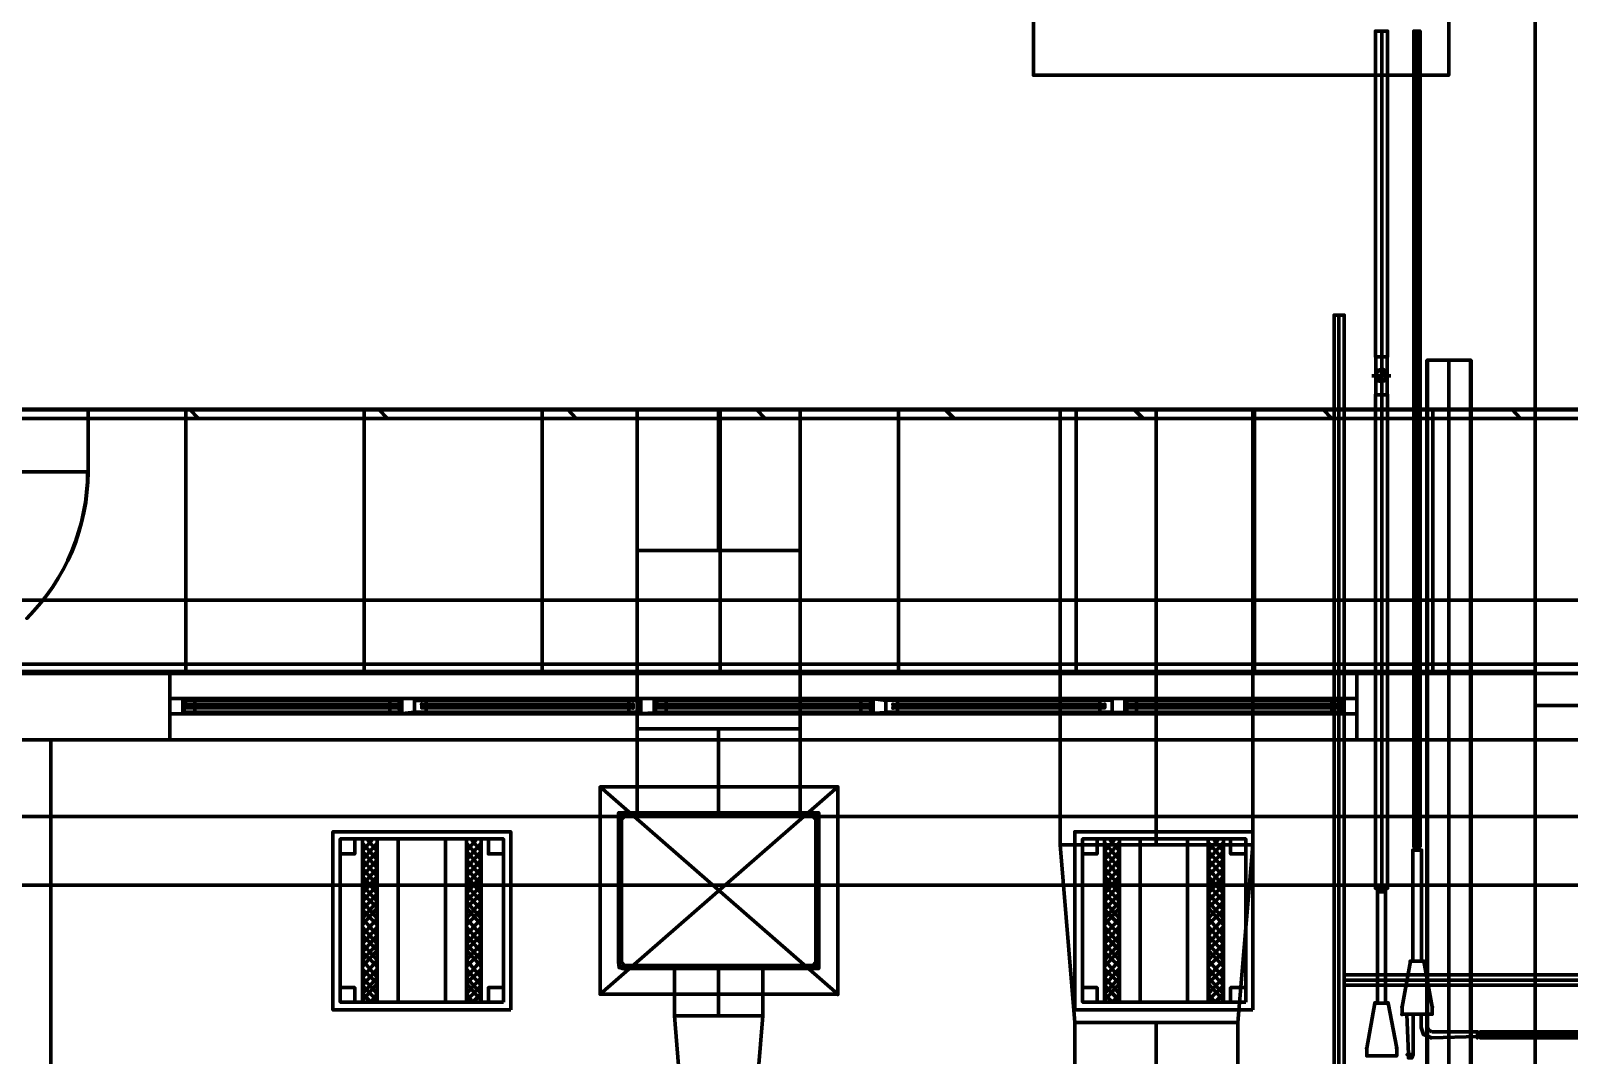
# Model space of a CAD drawing. Extents: x 0 to 1153, y 0 to 816.
# Drawn here: x 595.71 to 629.23, y 624.73 to 647.06 of the extents above; entities that cross this region are included whole.
import ezdxf

# ---------------------------------------------------------------- set-up
doc = ezdxf.new("R2010")
doc.units = 0
doc.header["$MEASUREMENT"] = 0
for name, color, linetype in [('Arch', 7, 'Continuous'), ('Hatch', 7, 'Continuous'), ('HVAC', 7, 'Continuous'), ('PIPE', 7, 'Continuous')]:
    doc.layers.add(name, color=color, linetype=linetype)

msp = doc.modelspace()

# ---------------------------------------------------------------- linework, layer by layer
at = {"layer": 'Arch', "color": 11, "linetype": 'Continuous', "lineweight": 211}
for p, q in [((599.091, 633.053), (599.091, 638.799)), ((599.366, 638.609), (599.175, 638.81)), ((602.975, 633.053), (602.975, 638.799)), ((603.483, 638.609), (603.292, 638.81)), ((606.859, 633.053), (606.859, 638.799)), ((607.6, 638.609), (607.409, 638.81)), ((610.732, 633.053), (610.732, 638.799)), ((611.717, 638.609), (611.516, 638.81)), ((614.616, 633.053), (614.616, 638.799)), ((615.834, 638.609), (615.632, 638.81)), ((618.49, 633.053), (618.49, 638.799)), ((619.95, 638.609), (619.749, 638.81)), ((622.374, 633.053), (622.374, 638.799)), ((624.057, 638.609), (623.866, 638.81)), ((626.258, 633.053), (626.258, 638.799)), ((628.174, 638.609), (627.983, 638.81)), ((917.988, 634.651), (110.871, 634.651)), ((677.799, 633.053), (492.517, 633.053))]:
    msp.add_line(p, q, dxfattribs=at)
for points in [[(536.681, 572.59), (628.491, 572.59), (629.973, 572.59), (629.973, 632.354), (628.491, 632.354), (628.491, 697.548), (628.491, 633.095), (628.491, 632.354), (629.973, 632.354), (629.973, 697.548), (629.973, 631.603), (628.491, 631.603), (494.834, 631.603), (628.491, 631.603), (536.681, 631.603)], [(113.961, 576.972), (487.701, 576.972), (487.701, 638.81), (487.892, 638.81), (683.154, 638.81), (683.154, 638.609), (683.154, 383.254), (870.49, 383.254), (870.49, 383.053), (683.154, 383.053), (682.964, 383.064), (487.892, 383.064), (487.701, 383.064), (487.701, 454.3), (113.961, 454.3)], [(486.77, 638.799), (492.315, 633.254), (678, 633.254), (678, 388.715), (683.546, 383.17), (486.77, 383.17)], [(486.77, 638.799), (683.546, 638.799), (683.546, 383.17), (683.546, 638.799), (677.799, 633.053), (492.517, 633.053), (492.517, 388.927), (486.77, 383.17), (492.315, 388.715), (678, 388.715), (492.315, 388.715), (492.315, 633.254), (678, 633.254), (683.546, 638.799), (486.77, 638.799), (492.517, 633.053), (492.517, 388.927)], [(683.154, 383.254), (683.059, 383.254), (682.964, 383.254), (487.892, 383.254), (487.892, 638.609), (682.964, 638.609), (682.964, 383.254)], [(628.491, 632.354), (628.491, 572.59), (628.491, 591.45), (628.491, 592.095), (596.149, 592.095), (596.149, 631.603), (596.149, 592.095), (628.491, 592.095), (628.491, 631.603), (629.973, 631.603), (629.973, 572.59), (680.413, 572.59)], [(536.681, 572.59), (628.491, 572.59), (628.491, 631.603), (536.681, 631.603)], [(536.681, 572.59), (628.491, 572.59), (628.491, 631.603), (628.491, 592.095), (596.149, 592.095), (596.149, 631.603), (595.503, 631.603)], [(595.503, 631.603), (596.149, 631.603), (628.491, 631.603), (628.491, 592.095), (596.149, 592.095), (596.149, 631.603), (628.491, 631.603)], [(497.067, 628.438), (674.56, 628.438), (497.067, 628.438)]]:
    msp.add_lwpolyline(points, dxfattribs=at)
for points in [[(494.834, 633.095), (494.834, 631.603), (494.834, 633.095), (628.491, 633.095)], [(624.607, 631.603), (598.741, 631.603), (624.607, 631.603), (624.607, 633.095)], [(598.741, 633.095), (598.741, 631.603), (598.741, 633.095), (624.607, 633.095)], [(598.741, 632.502), (624.607, 632.502), (598.741, 632.502), (598.741, 632.174), (624.607, 632.174), (624.607, 632.502), (624.607, 632.174), (598.741, 632.174)], [(624.279, 632.502), (624.279, 632.174), (599.059, 632.174), (599.059, 632.502), (624.279, 632.502), (599.059, 632.502), (599.027, 632.206), (599.027, 632.46), (603.8, 632.46), (603.8, 632.206), (599.027, 632.206), (599.027, 632.46), (603.8, 632.46), (603.8, 632.206), (599.059, 632.174), (624.311, 632.206), (624.311, 632.46), (619.548, 632.46), (619.548, 632.206), (624.311, 632.206), (619.548, 632.206), (619.548, 632.46), (624.279, 632.502), (624.311, 632.206)], [(609.007, 632.502), (609.325, 632.502), (609.325, 632.502), (609.325, 632.174), (609.325, 632.174), (609.007, 632.174), (609.007, 632.502), (609.325, 632.502), (609.325, 632.174), (609.007, 632.174), (609.007, 632.46), (604.075, 632.46), (604.075, 632.206), (604.075, 632.46), (609.007, 632.46), (609.007, 632.206), (604.075, 632.174), (604.075, 632.502), (604.075, 632.502), (603.747, 632.502), (603.747, 632.502), (603.747, 632.174), (604.075, 632.174), (604.075, 632.502), (603.747, 632.502), (603.747, 632.174), (604.075, 632.206), (609.007, 632.206)], [(614.341, 632.206), (619.273, 632.206), (619.273, 632.46), (619.273, 632.206), (614.341, 632.206), (614.341, 632.46), (619.273, 632.502), (619.591, 632.502), (619.591, 632.502), (619.591, 632.174), (619.591, 632.174), (619.273, 632.174), (619.273, 632.502), (619.591, 632.502), (619.591, 632.174), (619.273, 632.174), (619.273, 632.46), (614.341, 632.502), (614.013, 632.502), (614.013, 632.502), (614.013, 632.174), (614.341, 632.174), (614.341, 632.502), (614.341, 632.502), (614.341, 632.174), (614.013, 632.174), (614.013, 632.502), (614.341, 632.46)], [(599.112, 632.375), (603.716, 632.375), (603.716, 632.375), (603.716, 632.301), (603.716, 632.301), (599.112, 632.301), (599.112, 632.375), (603.716, 632.375), (603.716, 632.301), (599.112, 632.301)], [(603.642, 632.375), (599.186, 632.375), (599.186, 632.301), (603.642, 632.301), (603.642, 632.375), (603.642, 632.301), (599.186, 632.301), (599.186, 632.375)], [(603.536, 632.46), (599.292, 632.46), (599.292, 632.375), (603.536, 632.375), (603.536, 632.46), (603.536, 632.375), (599.292, 632.375), (599.292, 632.46)], [(599.292, 632.206), (603.536, 632.206), (599.292, 632.206), (599.292, 632.301), (603.536, 632.301), (603.536, 632.206), (603.536, 632.301), (599.292, 632.301)], [(608.838, 632.375), (604.234, 632.375), (604.234, 632.301), (608.838, 632.301), (608.838, 632.375), (604.234, 632.375), (604.234, 632.301), (608.838, 632.301), (608.838, 632.301), (608.838, 632.375), (608.838, 632.375), (608.838, 632.301), (604.234, 632.301), (604.234, 632.375), (608.838, 632.375), (608.838, 632.301), (604.234, 632.301), (604.234, 632.375)], [(608.743, 632.46), (604.329, 632.46), (604.329, 632.375), (608.743, 632.375), (608.743, 632.46), (608.743, 632.375), (604.329, 632.375), (604.329, 632.46)], [(604.329, 632.206), (608.743, 632.206), (604.329, 632.206), (604.329, 632.301), (608.743, 632.301), (608.743, 632.206), (608.743, 632.301), (604.329, 632.301)], [(614.066, 632.46), (609.293, 632.46), (609.293, 632.206), (609.293, 632.46), (614.066, 632.46), (614.066, 632.206), (609.293, 632.206), (614.066, 632.206)], [(609.378, 632.375), (613.981, 632.375), (613.981, 632.375), (613.981, 632.301), (613.981, 632.301), (609.378, 632.301), (609.378, 632.375), (613.981, 632.375), (613.981, 632.301), (609.378, 632.301)], [(613.907, 632.375), (609.462, 632.375), (609.462, 632.301), (613.907, 632.301), (613.907, 632.375), (613.907, 632.301), (609.462, 632.301), (609.462, 632.375)], [(613.802, 632.46), (609.558, 632.46), (609.558, 632.375), (613.802, 632.375), (613.802, 632.46), (613.802, 632.375), (609.558, 632.375), (609.558, 632.46)], [(609.558, 632.206), (613.802, 632.206), (609.558, 632.206), (609.558, 632.301), (613.802, 632.301), (613.802, 632.206), (613.802, 632.301), (609.558, 632.301)], [(619.114, 632.375), (614.5, 632.375), (619.114, 632.375), (619.114, 632.301), (614.5, 632.301), (614.5, 632.375), (614.5, 632.301), (619.114, 632.301), (619.114, 632.375), (619.114, 632.375), (614.5, 632.375), (619.114, 632.375), (619.114, 632.301), (614.5, 632.301), (614.5, 632.301), (614.5, 632.375), (614.5, 632.301), (619.114, 632.301)], [(619.009, 632.46), (614.595, 632.46), (619.009, 632.46), (619.009, 632.375), (614.595, 632.375), (614.595, 632.46), (614.595, 632.375), (619.009, 632.375)], [(619.009, 632.301), (614.595, 632.301), (619.009, 632.301), (619.009, 632.206), (614.595, 632.206), (614.595, 632.301), (614.595, 632.206), (619.009, 632.206)], [(619.622, 632.375), (624.237, 632.375), (624.237, 632.375), (624.237, 632.301), (624.237, 632.301), (619.622, 632.301), (619.622, 632.375), (624.237, 632.375), (624.237, 632.301), (619.622, 632.301)], [(624.152, 632.375), (619.707, 632.375), (619.707, 632.301), (624.152, 632.301), (624.152, 632.375), (624.152, 632.301), (619.707, 632.301), (619.707, 632.375)], [(624.057, 632.46), (619.802, 632.46), (619.802, 632.375), (624.057, 632.375), (624.057, 632.46), (624.057, 632.375), (619.802, 632.375), (619.802, 632.46)], [(619.802, 632.206), (624.057, 632.206), (619.802, 632.206), (619.802, 632.301), (624.057, 632.301), (624.057, 632.206), (624.057, 632.301), (619.802, 632.301)], [(497.067, 629.931), (676.053, 629.931), (497.067, 629.931), (495.586, 629.931)]]:
    msp.add_lwpolyline(points, close=True, dxfattribs=at)
for p in [(603.747, 632.502), (604.075, 632.502), (609.007, 632.502), (609.325, 632.502), (614.013, 632.502), (614.341, 632.502), (619.273, 632.502), (619.591, 632.502), (599.112, 632.375), (603.716, 632.375), (603.716, 632.301), (603.747, 632.174), (604.234, 632.375), (608.838, 632.375), (608.838, 632.301), (609.325, 632.174), (609.378, 632.375), (613.981, 632.375), (613.981, 632.301), (614.013, 632.174), (614.5, 632.375), (614.5, 632.301), (619.114, 632.375), (619.591, 632.174), (619.622, 632.375), (624.237, 632.375), (624.237, 632.301)]:
    msp.add_point(p, dxfattribs=at)
at = {"layer": 'Hatch', "color": 5, "linetype": 'Continuous', "lineweight": 211}
for p, q in [((626.607, 571.701), (626.607, 639.879)), ((603.716, 625.888), (603.716, 629.444)), ((604.753, 625.888), (604.753, 629.444)), ((619.887, 625.888), (619.887, 629.444)), ((620.914, 625.888), (620.914, 629.444))]:
    msp.add_line(p, q, dxfattribs=at)
for points in [[(626.131, 571.701), (626.131, 639.879), (626.142, 571.701), (626.131, 639.879), (627.094, 639.879), (626.142, 639.879), (626.131, 571.701)], [(627.084, 571.701), (627.084, 639.879), (627.084, 571.701), (627.094, 639.879), (627.084, 571.701)], [(602.774, 629.444), (602.774, 629.116), (602.456, 629.116)], [(603.261, 626.607), (602.943, 626.248), (603.261, 625.92), (603.261, 629.444)], [(602.943, 629.444), (602.943, 625.92), (603.261, 626.29), (602.943, 626.607)], [(603.165, 629.444), (602.943, 629.179), (603.261, 628.809), (602.943, 628.438), (603.261, 628.078), (602.943, 627.708), (603.261, 627.348), (602.943, 626.978), (603.261, 626.66)], [(603.038, 629.444), (603.261, 629.179), (602.943, 628.809), (603.261, 628.438), (602.943, 628.078), (603.261, 627.708), (602.943, 627.348), (603.261, 627.02), (602.943, 626.66)], [(602.943, 629.348), (603.261, 628.989), (602.943, 628.629), (603.261, 628.258), (602.943, 627.899), (603.261, 627.57)], [(603.261, 629.348), (602.943, 628.989), (603.261, 628.629), (602.943, 628.258), (603.261, 627.941), (602.943, 627.57)], [(605.208, 626.607), (605.525, 626.248), (605.208, 625.92), (605.208, 629.444)], [(605.525, 629.444), (605.525, 625.92), (605.208, 626.29), (605.525, 626.607)], [(605.303, 629.444), (605.525, 629.179), (605.208, 628.809), (605.525, 628.438), (605.208, 628.078), (605.525, 627.708), (605.208, 627.348), (605.525, 626.978), (605.208, 626.66)], [(605.43, 629.444), (605.208, 629.179), (605.525, 628.809), (605.208, 628.438), (605.525, 628.078), (605.208, 627.708), (605.525, 627.348), (605.208, 627.02), (605.525, 626.66)], [(605.525, 629.348), (605.208, 628.989), (605.525, 628.629), (605.208, 628.258), (605.525, 627.899), (605.208, 627.57)], [(605.208, 629.348), (605.525, 628.989), (605.208, 628.629), (605.525, 628.258), (605.208, 627.941), (605.525, 627.57)], [(605.684, 629.444), (605.684, 629.116), (606.012, 629.116)], [(618.945, 629.444), (618.945, 629.116), (618.628, 629.116)], [(619.421, 626.607), (619.104, 626.248), (619.432, 625.92), (619.432, 629.444)], [(619.104, 629.444), (619.104, 625.92), (619.432, 626.29), (619.114, 626.607)], [(619.337, 629.444), (619.104, 629.179), (619.432, 628.809), (619.114, 628.438), (619.432, 628.078), (619.104, 627.708), (619.432, 627.348), (619.104, 626.978), (619.432, 626.66)], [(619.21, 629.444), (619.432, 629.179), (619.104, 628.809), (619.421, 628.438), (619.104, 628.078), (619.432, 627.708), (619.104, 627.348), (619.432, 627.02), (619.104, 626.66)], [(619.114, 629.348), (619.432, 628.989), (619.104, 628.629), (619.432, 628.258), (619.104, 627.899), (619.432, 627.57)], [(619.421, 629.348), (619.104, 628.989), (619.432, 628.629), (619.104, 628.258), (619.432, 627.941), (619.104, 627.57)], [(621.379, 626.607), (621.697, 626.248), (621.369, 625.92), (621.369, 629.444)], [(621.697, 629.444), (621.697, 625.92), (621.369, 626.29), (621.686, 626.607)], [(621.474, 629.444), (621.697, 629.179), (621.369, 628.809), (621.686, 628.438), (621.369, 628.078), (621.697, 627.708), (621.369, 627.348), (621.697, 626.978), (621.369, 626.66)], [(621.601, 629.444), (621.369, 629.179), (621.697, 628.809), (621.379, 628.438), (621.697, 628.078), (621.369, 627.708), (621.697, 627.348), (621.369, 627.02), (621.697, 626.66)], [(621.686, 629.348), (621.369, 628.989), (621.697, 628.629), (621.369, 628.258), (621.697, 627.899), (621.369, 627.57)], [(621.379, 629.348), (621.697, 628.989), (621.369, 628.629), (621.697, 628.258), (621.369, 627.941), (621.697, 627.57)], [(621.855, 629.444), (621.855, 629.116), (622.184, 629.116)], [(602.943, 627.518), (603.261, 627.158), (602.943, 626.798), (603.261, 626.427), (602.943, 626.068), (603.123, 625.888), (603.261, 626.068), (602.943, 626.427), (603.261, 626.798), (602.943, 627.158), (603.261, 627.518)], [(605.525, 627.518), (605.208, 627.158), (605.525, 626.798), (605.208, 626.427), (605.525, 626.068), (605.345, 625.888), (605.208, 626.068), (605.525, 626.427), (605.208, 626.798), (605.525, 627.158), (605.208, 627.518)], [(619.114, 627.518), (619.432, 627.158), (619.104, 626.798), (619.432, 626.427), (619.104, 626.068), (619.284, 625.888), (619.432, 626.068), (619.104, 626.427), (619.432, 626.798), (619.104, 627.158), (619.421, 627.518)], [(621.686, 627.518), (621.369, 627.158), (621.697, 626.798), (621.369, 626.427), (621.697, 626.068), (621.517, 625.888), (621.369, 626.068), (621.697, 626.427), (621.369, 626.798), (621.697, 627.158), (621.379, 627.518)], [(602.774, 625.888), (602.774, 626.205), (602.456, 626.205)], [(605.684, 625.888), (605.684, 626.205), (606.012, 626.205)], [(618.945, 625.888), (618.945, 626.205), (618.628, 626.205)], [(621.855, 625.888), (621.855, 626.205), (622.184, 626.205)]]:
    msp.add_lwpolyline(points, dxfattribs=at)
for points in [[(606.171, 625.718), (602.297, 625.718), (602.297, 629.602), (606.171, 629.602)], [(622.342, 625.718), (618.458, 625.718), (618.458, 629.602), (622.342, 629.602)], [(606.012, 625.888), (602.456, 625.888), (602.456, 629.444), (606.012, 629.444)], [(622.184, 625.888), (618.628, 625.888), (618.628, 629.444), (622.184, 629.444)]]:
    msp.add_lwpolyline(points, close=True, dxfattribs=at)
at = {"layer": 'HVAC', "color": 6, "linetype": 'Continuous', "lineweight": 211}
for p, q in [((610.701, 635.73), (610.701, 638.81)), ((620.236, 629.317), (620.236, 638.799)), ((610.701, 631.846), (610.701, 630.015)), ((625.962, 629.2), (625.877, 629.2)), ((626.015, 626.777), (625.824, 626.777)), ((610.701, 625.591), (610.701, 626.618)), ((625.232, 625.867), (625.052, 625.867)), ((620.236, 625.443), (620.236, 623.602)), ((626.004, 625.623), (626.142, 625.623)), ((626.205, 625.105), (626.237, 625.105)), ((627.295, 625.21), (627.295, 625.136))]:
    msp.add_line(p, q, dxfattribs=at)
for points in [[(617.559, 663.236), (626.607, 663.236), (617.559, 663.236), (617.559, 646.091), (626.607, 646.091), (617.559, 646.091)], [(608.923, 635.73), (612.479, 635.73), (608.923, 635.73), (608.923, 631.846), (612.479, 631.846), (612.479, 635.73), (612.479, 638.81), (612.479, 635.73), (612.479, 631.846), (608.923, 631.846), (608.923, 630.015), (608.923, 631.846), (612.479, 631.846), (612.479, 630.015), (608.923, 630.015), (612.479, 630.015), (612.479, 631.846), (608.923, 631.846), (608.923, 635.73), (612.479, 635.73), (608.923, 635.73), (608.923, 638.81), (612.479, 638.81), (608.923, 638.81)], [(618.141, 629.317), (622.342, 629.317), (618.141, 629.317), (618.458, 625.443), (622.014, 625.443), (622.342, 629.317), (622.342, 638.799), (622.342, 629.317), (622.014, 625.443), (618.458, 625.443), (618.458, 623.602), (618.458, 625.443), (622.014, 625.443), (622.014, 623.602), (618.458, 623.602), (622.014, 623.602), (622.014, 625.443), (618.458, 625.443), (618.141, 629.317), (622.342, 629.317), (618.141, 629.317), (618.141, 638.799), (622.342, 638.799), (618.141, 638.799)], [(608.531, 626.639), (608.531, 629.994), (608.531, 626.682), (608.531, 626.756), (608.531, 626.682)], [(608.669, 629.994), (608.669, 630.015), (608.669, 629.994)], [(612.743, 629.994), (612.743, 630.015), (612.743, 629.994)], [(625.232, 628.29), (625.052, 628.29), (625.232, 628.29), (625.052, 628.29)], [(626.248, 625.782), (626.068, 626.777), (625.771, 626.777), (625.591, 625.782), (625.591, 625.623), (626.248, 625.623), (626.248, 625.782), (626.068, 626.777), (625.771, 626.777), (625.591, 625.782), (625.591, 625.623), (626.248, 625.623)], [(609.738, 625.591), (611.664, 625.591), (611.346, 621.707), (610.055, 621.707), (611.346, 621.707), (611.664, 625.591), (611.664, 626.618), (611.664, 625.591), (609.738, 625.591), (610.055, 621.707), (609.738, 625.591), (611.664, 625.591), (609.738, 625.591), (609.738, 626.618), (611.664, 626.618), (609.738, 626.618)], [(625.475, 624.882), (625.284, 625.867), (624.999, 625.867), (624.819, 624.882), (624.819, 624.713), (625.475, 624.713), (625.475, 624.882), (625.284, 625.867), (624.999, 625.867), (624.819, 624.882), (624.819, 624.713), (625.475, 624.713)], [(626.237, 625.242), (626.163, 625.284), (626.142, 625.337), (626.142, 625.623), (626.004, 625.623), (626.004, 625.337), (626.057, 625.179), (626.237, 625.105), (627.232, 625.136), (627.295, 625.136), (627.295, 625.21), (627.232, 625.242)], [(627.232, 625.136), (627.232, 625.21), (627.232, 625.105), (627.232, 625.242)], [(625.803, 624.745), (625.729, 624.745), (625.835, 624.745), (625.697, 624.745)]]:
    msp.add_lwpolyline(points, close=True, dxfattribs=at)
for points in [[(626.607, 646.091), (626.607, 663.236), (626.607, 646.091)], [(593.397, 638.799), (596.963, 638.799), (593.397, 638.799)], [(613.294, 630.576), (608.118, 630.576), (613.294, 630.576), (613.294, 626.057), (613.294, 630.576), (608.118, 626.057), (608.118, 630.576), (608.118, 626.057), (613.294, 626.057), (608.118, 630.576)], [(608.605, 626.618), (608.531, 626.639), (608.669, 626.618), (608.605, 626.618), (608.531, 626.639), (608.52, 626.756), (608.531, 626.639), (608.647, 626.682), (608.605, 626.618), (608.669, 626.618), (608.531, 626.639), (608.531, 626.756), (608.584, 626.756), (608.647, 626.682), (608.605, 626.618), (608.647, 626.682), (608.584, 626.756), (608.531, 626.756), (608.531, 626.639), (608.605, 626.618), (608.531, 626.639), (612.87, 626.639), (612.743, 626.639), (612.87, 626.682), (612.87, 626.756), (612.87, 626.639), (612.743, 626.639), (612.881, 626.618), (612.743, 626.618), (612.754, 626.682), (612.743, 626.618), (612.881, 626.618), (612.881, 626.756), (612.881, 626.618), (612.87, 626.756), (612.87, 626.639), (612.754, 626.618), (612.87, 626.639), (612.807, 626.639), (612.881, 626.682), (612.881, 626.618), (612.807, 626.618), (612.881, 626.618), (612.881, 626.682), (612.881, 626.618), (612.87, 626.756), (612.817, 626.756), (612.754, 626.682), (612.743, 626.618), (608.669, 626.618), (612.754, 626.682), (612.817, 626.756), (612.881, 626.756), (612.87, 629.878), (612.881, 626.756), (612.881, 629.878), (612.87, 626.756), (612.817, 626.756), (612.817, 629.878), (612.87, 629.878), (612.881, 626.756), (612.881, 629.878), (612.817, 629.878), (612.817, 626.756), (612.87, 626.756), (612.87, 626.639), (612.87, 629.994), (612.87, 629.941), (612.87, 629.878), (612.881, 626.756), (612.881, 629.878), (612.881, 630.015), (612.743, 629.994), (608.669, 629.994), (612.743, 629.994), (608.647, 630.015), (608.647, 629.941), (608.584, 629.878), (608.531, 629.878), (608.531, 626.756), (608.52, 629.878), (608.52, 626.756), (608.52, 629.878), (608.531, 626.756), (608.531, 629.878), (608.584, 629.878), (608.584, 626.756), (608.52, 626.756), (608.584, 626.756), (608.584, 629.878), (608.531, 629.878), (608.52, 626.756), (608.531, 626.639), (608.647, 626.682), (612.754, 626.618), (608.605, 626.618), (612.743, 626.639), (608.647, 626.682), (608.605, 626.618), (608.647, 626.682), (612.754, 626.682), (612.754, 626.618), (612.754, 626.682), (608.605, 626.618), (608.669, 626.618), (612.743, 626.639), (608.669, 626.618), (608.531, 626.639), (608.605, 626.618), (608.531, 626.639), (608.531, 626.756), (608.52, 629.878), (608.52, 630.015), (608.605, 629.994), (608.531, 629.994), (608.605, 629.994), (612.754, 630.015), (608.669, 629.994), (612.754, 630.015), (612.754, 629.941), (608.647, 629.941), (608.647, 630.015), (608.647, 629.941), (612.754, 629.941), (612.743, 629.994), (608.605, 629.994), (608.531, 629.994), (608.531, 629.941), (608.52, 630.015), (608.531, 629.941), (608.52, 630.015), (608.647, 630.015), (612.743, 630.015), (612.754, 629.941), (612.817, 629.878), (612.881, 629.878), (612.881, 630.015), (612.807, 630.015), (612.881, 630.015), (612.881, 629.941), (612.881, 630.015), (612.87, 629.941), (612.87, 629.994), (612.807, 629.994), (612.87, 629.994), (612.754, 629.994), (612.754, 629.941), (612.817, 629.878), (612.87, 629.878), (612.87, 629.994), (612.743, 630.015), (612.881, 630.015), (612.743, 630.015), (612.87, 629.994), (612.881, 629.878), (612.881, 630.015), (612.87, 629.878), (612.87, 629.994), (612.743, 629.994), (612.87, 629.994), (608.531, 629.994), (608.531, 629.878), (608.584, 629.878), (608.647, 629.941), (608.647, 629.994), (608.531, 629.994), (608.669, 630.015), (608.52, 630.015), (608.52, 629.878), (608.52, 630.015), (608.52, 629.941), (608.52, 629.878), (608.531, 629.994), (608.531, 629.941), (608.531, 629.878), (608.531, 629.994), (608.605, 630.015), (608.669, 629.994), (608.605, 629.994), (608.669, 629.994), (608.531, 629.994), (608.605, 629.994), (608.531, 629.994), (612.87, 629.994), (612.87, 626.639), (608.531, 626.639), (608.669, 626.618), (608.669, 626.618)], [(608.531, 629.878), (608.531, 629.878), (608.52, 629.878)], [(608.584, 629.878), (608.584, 629.878), (608.584, 629.878)], [(608.647, 629.941), (608.647, 629.941), (608.647, 629.941)], [(612.754, 629.941), (612.754, 629.941), (612.754, 629.941)], [(612.817, 629.878), (612.817, 629.878), (612.817, 629.878)], [(612.881, 629.941), (612.881, 629.941), (612.87, 629.941)], [(612.881, 629.878), (612.881, 629.878), (612.87, 629.878)], [(625.824, 629.2), (626.015, 629.2), (625.824, 629.2), (625.824, 626.777), (626.015, 626.777), (626.015, 629.2)], [(625.877, 629.274), (625.962, 629.274), (625.877, 629.274), (625.877, 629.2), (625.962, 629.2), (625.962, 629.274)], [(625.052, 628.364), (625.232, 628.364), (625.052, 628.364), (625.052, 628.29), (625.052, 625.867), (625.232, 625.867), (625.232, 628.29), (625.232, 628.364)], [(625.771, 626.777), (625.771, 626.777), (625.771, 626.777)], [(626.068, 626.777), (626.068, 626.777), (626.068, 626.777)], [(608.531, 626.756), (608.531, 626.756), (608.52, 626.756)], [(608.584, 626.756), (608.584, 626.756), (608.584, 626.756)], [(612.817, 626.756), (612.817, 626.756), (612.817, 626.756)], [(612.881, 626.756), (612.881, 626.756), (612.87, 626.756)], [(613.294, 626.057), (608.118, 626.057)], [(624.999, 625.867), (624.999, 625.867), (624.999, 625.867)], [(625.284, 625.867), (625.284, 625.867), (625.284, 625.867)], [(625.591, 625.782), (625.591, 625.782), (625.591, 625.782)], [(625.591, 625.623), (625.591, 625.623), (625.591, 625.623)], [(625.697, 625.623), (625.835, 625.623), (625.697, 625.623), (625.729, 624.745), (625.729, 624.671), (625.803, 624.671), (625.835, 624.745), (625.835, 625.623)], [(624.819, 624.882), (624.819, 624.882), (624.819, 624.882)]]:
    msp.add_lwpolyline(points, dxfattribs=at)
msp.add_lwpolyline([(593.397, 637.445), (596.963, 637.445), (593.397, 637.445), (596.963, 637.445), (593.397, 637.445), (596.963, 637.445), (596.963, 638.799), (596.963, 637.445), (593.397, 637.445), (596.953, 637.45, -0.198916), (595.628, 634.251, 0.198916), (596.953, 637.45, -0.198916), (595.628, 634.251, 0.198916), (596.953, 637.45, -0.198916), (595.628, 634.251, 0.198916), (596.963, 637.445), (593.397, 637.45, -0.198935)], format="xyb", dxfattribs=at)
for p in [(613.294, 630.576), (608.584, 629.878), (608.584, 629.878), (608.647, 630.015), (608.647, 629.941), (608.647, 629.941), (612.754, 630.015), (612.754, 629.941), (612.754, 629.941), (612.817, 629.878), (612.817, 629.878), (625.771, 626.777), (626.068, 626.777), (608.584, 626.756), (608.584, 626.756), (608.647, 626.682), (608.647, 626.682), (608.647, 626.618), (612.754, 626.682), (612.754, 626.682), (612.754, 626.618), (612.817, 626.756), (612.817, 626.756), (613.294, 626.057), (624.999, 625.867), (625.284, 625.867), (625.591, 625.782), (626.248, 625.782), (625.591, 625.623), (624.819, 624.882), (625.475, 624.882)]:
    msp.add_point(p, dxfattribs=at)
at = {"layer": 'PIPE', "color": 200, "linetype": 'Continuous', "lineweight": 211}
for p, q in [((625.009, 639.953), (625.274, 639.953)), ((625.274, 639.127), (625.009, 639.127))]:
    msp.add_line(p, q, dxfattribs=at)
at = {"layer": 'PIPE', "color": 230, "linetype": 'Continuous', "lineweight": 211}
for p, q in [((624.935, 639.54), (625.348, 639.54)), ((625.147, 639.339), (625.147, 639.752))]:
    msp.add_line(p, q, dxfattribs=at)
at = {"layer": 'PIPE', "color": 4, "linetype": 'Continuous', "lineweight": 211}
for p, q in [((625.845, 639.741), (625.983, 639.741)), ((625.845, 639.244), (625.919, 639.244))]:
    msp.add_line(p, q, dxfattribs=at)
at = {"layer": 'PIPE', "color": 110, "linetype": 'Continuous', "lineweight": 211}
for p, q in [((625.919, 639.392), (625.919, 639.583)), ((625.824, 639.487), (626.015, 639.487))]:
    msp.add_line(p, q, dxfattribs=at)
at = {"layer": 'PIPE', "color": 200, "linetype": 'Continuous', "lineweight": 211}
for points in [[(625.009, 647.054), (625.274, 647.054), (625.009, 647.054), (625.009, 639.953), (625.274, 639.953), (625.274, 647.054)], [(625.147, 639.127), (625.147, 639.54), (625.147, 639.953)], [(625.274, 628.364), (625.009, 628.364), (625.274, 628.364), (625.274, 639.127), (625.009, 639.127), (625.009, 628.364)]]:
    msp.add_lwpolyline(points, dxfattribs=at)
at = {"layer": 'PIPE', "color": 230, "linetype": 'Continuous', "lineweight": 211}
for points in [[(625.147, 647.054), (625.147, 639.953), (625.147, 647.054)], [(625.147, 628.364), (625.147, 639.127), (625.147, 628.364)]]:
    msp.add_lwpolyline(points, dxfattribs=at)
at = {"layer": 'PIPE', "color": 4, "linetype": 'Continuous', "lineweight": 211}
for points in [[(625.845, 647.054), (625.983, 647.054), (625.845, 647.054), (625.845, 639.741), (625.983, 639.741), (625.983, 647.054)], [(625.845, 639.493), (625.898, 639.559), (625.975, 639.524), (625.963, 639.444), (625.883, 639.432), (625.95, 639.434), (625.983, 639.487), (625.966, 639.537), (625.898, 639.559), (625.845, 639.493), (625.914, 639.424), (625.845, 639.493), (625.845, 639.493), (625.845, 639.493)], [(625.983, 639.244), (625.919, 639.244), (625.919, 639.487), (625.919, 639.741)], [(625.983, 629.274), (625.845, 629.274), (625.983, 629.274), (625.983, 639.244), (625.845, 639.244), (625.845, 629.274)], [(627.295, 625.105), (627.295, 625.242), (627.295, 625.168), (627.295, 625.105), (659.141, 625.105), (659.141, 625.242), (627.295, 625.242)]]:
    msp.add_lwpolyline(points, dxfattribs=at)
at = {"layer": 'PIPE', "color": 110, "linetype": 'Continuous', "lineweight": 211}
for points in [[(625.919, 647.054), (625.919, 639.741), (625.919, 647.054)], [(625.919, 629.274), (625.919, 639.244), (625.919, 629.274)], [(627.295, 625.168), (659.141, 625.168), (627.295, 625.168)]]:
    msp.add_lwpolyline(points, dxfattribs=at)
at = {"layer": 'PIPE', "color": 60, "linetype": 'Continuous', "lineweight": 211}
for points in [[(624.11, 640.863), (624.332, 640.863), (624.216, 640.863), (624.11, 640.863), (624.11, 604.837), (624.332, 604.837), (624.332, 640.863)], [(624.332, 626.258), (624.332, 626.48), (624.332, 626.364), (624.332, 626.258), (661.681, 626.258), (661.681, 626.48), (624.332, 626.48)]]:
    msp.add_lwpolyline(points, dxfattribs=at)
at = {"layer": 'PIPE', "color": 3, "linetype": 'Continuous', "lineweight": 211}
for points in [[(624.11, 640.863), (624.332, 640.863), (624.216, 640.863)], [(625.02, 639.127), (625.263, 639.127), (625.02, 639.127), (625.263, 639.127), (625.02, 639.127), (625.263, 639.127), (625.02, 639.127), (625.263, 639.127), (625.263, 639.54), (625.263, 639.127), (625.263, 639.54), (625.263, 639.127), (625.02, 639.127), (625.02, 639.54), (625.02, 639.127), (625.02, 639.54)], [(625.983, 639.493), (625.931, 639.426), (625.887, 639.429), (625.878, 639.434), (625.898, 639.426), (625.951, 639.434), (625.874, 639.437), (625.849, 639.471), (625.849, 639.514), (625.878, 639.551), (625.92, 639.561), (625.959, 639.545), (625.981, 639.509), (625.983, 639.498), (625.97, 639.533), (625.919, 639.561), (625.862, 639.537), (625.845, 639.487), (625.856, 639.456), (625.951, 639.434), (625.983, 639.487), (625.983, 639.487), (625.983, 639.741), (625.919, 639.741), (625.845, 639.741), (625.845, 639.487), (625.919, 639.561), (625.983, 639.493), (625.97, 639.452), (625.931, 639.426), (625.887, 639.429), (625.878, 639.434), (625.898, 639.426), (625.951, 639.434), (625.874, 639.437), (625.849, 639.471), (625.849, 639.514), (625.856, 639.529), (625.847, 639.509), (625.856, 639.456), (625.859, 639.533), (625.898, 639.559), (625.941, 639.556), (625.975, 639.524), (625.983, 639.487), (625.919, 639.424), (625.845, 639.487), (625.845, 639.741), (625.983, 639.741), (625.919, 639.741), (625.845, 639.741), (625.983, 639.741), (625.983, 639.487), (625.97, 639.533), (625.919, 639.561), (625.919, 639.561), (625.983, 639.493), (625.97, 639.452), (625.966, 639.448), (625.914, 639.424), (625.874, 639.437), (625.849, 639.471), (625.846, 639.487), (625.845, 639.487), (625.914, 639.561), (625.955, 639.548), (625.981, 639.509), (625.983, 639.498), (625.963, 639.444), (625.925, 639.425), (625.883, 639.432), (625.869, 639.44), (625.845, 639.493), (625.859, 639.533), (625.898, 639.559), (625.941, 639.556), (625.959, 639.545), (625.983, 639.493), (625.97, 639.452), (625.931, 639.426), (625.92, 639.424), (625.866, 639.444), (625.846, 639.481), (625.853, 639.524), (625.856, 639.529), (625.845, 639.244), (625.983, 639.244), (625.845, 639.244), (625.983, 639.244), (625.845, 639.244), (625.859, 639.533), (625.898, 639.559), (625.909, 639.561), (625.963, 639.541), (625.982, 639.504), (625.975, 639.461), (625.941, 639.429), (625.898, 639.426), (625.878, 639.434), (625.898, 639.426), (625.951, 639.434), (625.874, 639.437), (625.849, 639.471), (625.849, 639.514), (625.878, 639.551), (625.92, 639.561), (625.959, 639.545), (625.981, 639.509), (625.983, 639.498), (625.97, 639.533), (625.919, 639.561), (625.862, 639.537), (625.845, 639.487), (625.856, 639.456), (625.951, 639.434), (625.983, 639.487), (625.983, 639.487), (625.983, 639.741), (625.919, 639.741), (625.845, 639.741), (625.845, 639.487), (625.919, 639.561), (625.983, 639.493), (625.97, 639.452), (625.931, 639.426), (625.887, 639.429), (625.853, 639.461), (625.846, 639.504), (625.862, 639.537), (625.898, 639.559), (625.941, 639.556), (625.975, 639.524), (625.982, 639.504), (625.973, 639.529), (625.92, 639.561), (625.869, 639.545), (625.845, 639.493), (625.869, 639.44), (625.919, 639.424), (625.951, 639.434), (625.983, 639.498), (625.966, 639.537), (625.914, 639.561), (625.862, 639.537), (625.845, 639.487), (625.856, 639.456), (625.914, 639.424), (625.874, 639.437), (625.869, 639.44), (625.845, 639.487), (625.845, 639.741), (625.983, 639.741), (625.983, 639.487), (625.97, 639.533), (625.919, 639.561), (625.919, 639.561), (625.983, 639.493), (625.97, 639.452), (625.931, 639.426), (625.92, 639.424), (625.866, 639.444), (625.846, 639.481), (625.846, 639.487), (625.845, 639.487), (625.914, 639.561), (625.955, 639.548), (625.981, 639.509), (625.978, 639.466), (625.966, 639.448), (625.914, 639.424), (625.874, 639.437), (625.869, 639.44), (625.845, 639.493), (625.859, 639.533), (625.898, 639.559), (625.941, 639.556), (625.975, 639.524), (625.983, 639.498), (625.963, 639.444), (625.925, 639.425), (625.92, 639.424), (625.866, 639.444), (625.846, 639.481), (625.853, 639.524), (625.887, 639.556), (625.914, 639.561), (625.862, 639.537), (625.845, 639.487), (625.845, 639.244), (625.983, 639.244), (625.845, 639.244), (625.919, 639.244), (625.983, 639.244), (625.845, 639.244), (625.845, 639.493), (625.859, 639.533), (625.898, 639.559), (625.941, 639.556), (625.975, 639.524), (625.982, 639.481), (625.963, 639.444), (625.925, 639.425), (625.883, 639.432), (625.874, 639.437), (625.898, 639.426), (625.95, 639.434), (625.983, 639.487), (625.966, 639.537), (625.914, 639.561), (625.936, 639.554), (625.95, 639.533), (625.948, 639.51), (625.931, 639.491), (625.917, 639.487), (625.869, 639.44), (625.847, 639.476), (625.846, 639.487), (625.862, 639.448), (625.914, 639.424), (625.892, 639.431), (625.878, 639.452), (625.88, 639.475), (625.897, 639.494), (625.911, 639.498), (625.983, 639.487), (625.983, 639.244), (625.983, 639.487), (625.983, 639.244)], [(625.845, 639.741), (625.983, 639.741), (625.919, 639.741)], [(624.332, 626.258), (624.332, 626.48), (624.332, 626.364)], [(627.295, 625.105), (627.295, 625.242), (627.295, 625.168)]]:
    msp.add_lwpolyline(points, close=True, dxfattribs=at)
at = {"layer": 'PIPE', "color": 81, "linetype": 'Continuous', "lineweight": 211}
for points in [[(624.216, 640.863), (624.216, 604.837), (624.216, 640.863)], [(624.332, 626.364), (661.681, 626.364), (624.332, 626.364)]]:
    msp.add_lwpolyline(points, dxfattribs=at)
at = {"layer": 'PIPE', "color": 3, "linetype": 'Continuous', "lineweight": 211}
for points in [[(625.02, 639.546), (625.033, 639.601), (625.122, 639.666), (625.18, 639.661), (625.234, 639.625), (625.26, 639.575), (625.26, 639.516), (625.234, 639.466), (625.189, 639.433), (625.132, 639.424), (625.049, 639.466), (625.02, 639.546), (625.033, 639.601), (625.094, 639.658), (625.189, 639.658), (625.234, 639.625), (625.26, 639.575), (625.26, 639.516), (625.234, 639.466), (625.189, 639.433), (625.094, 639.433), (625.049, 639.466), (625.02, 639.546), (625.033, 639.601), (625.094, 639.658), (625.152, 639.667), (625.206, 639.649), (625.245, 639.61), (625.263, 639.556), (625.25, 639.49), (625.213, 639.447), (625.161, 639.425), (625.103, 639.43), (625.056, 639.459), (625.02, 639.546), (625.033, 639.49), (625.086, 639.437), (625.142, 639.424), (625.198, 639.437), (625.25, 639.49), (625.263, 639.54), (625.21, 639.434), (625.147, 639.424), (625.041, 639.477), (625.02, 639.546), (625.02, 639.953), (625.263, 639.953), (625.263, 639.54), (625.242, 639.614), (625.147, 639.667), (625.073, 639.646), (625.02, 639.546), (625.033, 639.601), (625.122, 639.666), (625.18, 639.661), (625.228, 639.632), (625.257, 639.584), (625.262, 639.526), (625.24, 639.474), (625.198, 639.437), (625.142, 639.424), (625.086, 639.437), (625.043, 639.474), (625.02, 639.546), (625.041, 639.477), (625.142, 639.424), (625.198, 639.437), (625.25, 639.49), (625.263, 639.54), (625.21, 639.434), (625.142, 639.424), (625.086, 639.437), (625.041, 639.477), (625.02, 639.546), (625.02, 639.953), (625.263, 639.953), (625.02, 639.953), (625.263, 639.953), (625.263, 639.54), (625.242, 639.614), (625.142, 639.667), (625.198, 639.654), (625.147, 639.667), (625.073, 639.646), (625.02, 639.546), (625.033, 639.601), (625.122, 639.666), (625.18, 639.661), (625.234, 639.625), (625.26, 639.575), (625.26, 639.516), (625.234, 639.466), (625.189, 639.433), (625.132, 639.424), (625.049, 639.466), (625.02, 639.546), (625.033, 639.601), (625.094, 639.658), (625.189, 639.658), (625.234, 639.625), (625.26, 639.575), (625.26, 639.516), (625.234, 639.466), (625.189, 639.433), (625.094, 639.433), (625.049, 639.466), (625.02, 639.546), (625.033, 639.601), (625.094, 639.658), (625.152, 639.667), (625.206, 639.649), (625.245, 639.61), (625.263, 639.556), (625.25, 639.49), (625.213, 639.447), (625.161, 639.425), (625.103, 639.43), (625.056, 639.459), (625.02, 639.546), (625.033, 639.49), (625.086, 639.437), (625.142, 639.424), (625.198, 639.437), (625.25, 639.49), (625.263, 639.54), (625.21, 639.434), (625.147, 639.424), (625.041, 639.477), (625.02, 639.546), (625.02, 639.953), (625.263, 639.953), (625.263, 639.54), (625.242, 639.614), (625.147, 639.667), (625.073, 639.646), (625.02, 639.546), (625.033, 639.601), (625.122, 639.666), (625.18, 639.661), (625.228, 639.632), (625.257, 639.584), (625.262, 639.526), (625.24, 639.474), (625.198, 639.437), (625.142, 639.424), (625.086, 639.437), (625.043, 639.474), (625.02, 639.546), (625.033, 639.49), (625.086, 639.437), (625.142, 639.424), (625.198, 639.437), (625.25, 639.49), (625.263, 639.54), (625.21, 639.434), (625.147, 639.424), (625.041, 639.477), (625.02, 639.546), (625.02, 639.953), (625.263, 639.953), (625.263, 639.54), (625.242, 639.614), (625.147, 639.667), (625.073, 639.646), (625.02, 639.546), (625.033, 639.601), (625.09, 639.667), (625.142, 639.678), (625.193, 639.667), (625.235, 639.639), (625.193, 639.667), (625.142, 639.688), (625.208, 639.636), (625.105, 639.541), (625.208, 639.603), (625.259, 639.606), (625.273, 639.556), (625.267, 639.504), (625.242, 639.459), (625.202, 639.428), (625.152, 639.414), (625.09, 639.424), (625.048, 639.452), (625.02, 639.494), (625.09, 639.424), (625.142, 639.413), (625.076, 639.46), (625.105, 639.541), (625.136, 639.551)], [(625.263, 639.953), (625.02, 639.953), (625.263, 639.953)], [(625.142, 639.667), (625.198, 639.654), (625.198, 639.654)], [(625.142, 639.424), (625.086, 639.437), (625.086, 639.437)], [(625.983, 639.244), (625.845, 639.244), (625.983, 639.244)], [(625.983, 629.274), (625.845, 629.274), (625.983, 629.274)]]:
    msp.add_lwpolyline(points, dxfattribs=at)
at = {"layer": 'PIPE', "color": 220, "linetype": 'Continuous', "lineweight": 211}
msp.add_lwpolyline([(625.009, 639.546), (625.02, 639.597), (625.09, 639.667), (625.142, 639.678), (625.193, 639.667), (625.235, 639.639), (625.193, 639.667), (625.142, 639.688), (625.208, 639.636), (625.105, 639.541), (625.208, 639.603), (625.259, 639.606), (625.273, 639.556), (625.267, 639.504), (625.242, 639.459), (625.202, 639.428), (625.152, 639.414), (625.09, 639.424), (625.048, 639.452), (625.009, 639.546), (625.035, 639.467), (625.09, 639.424), (625.142, 639.413), (625.076, 639.46), (625.105, 639.541), (625.136, 639.551)], dxfattribs=at)

doc.saveas('drawing.dxf')
